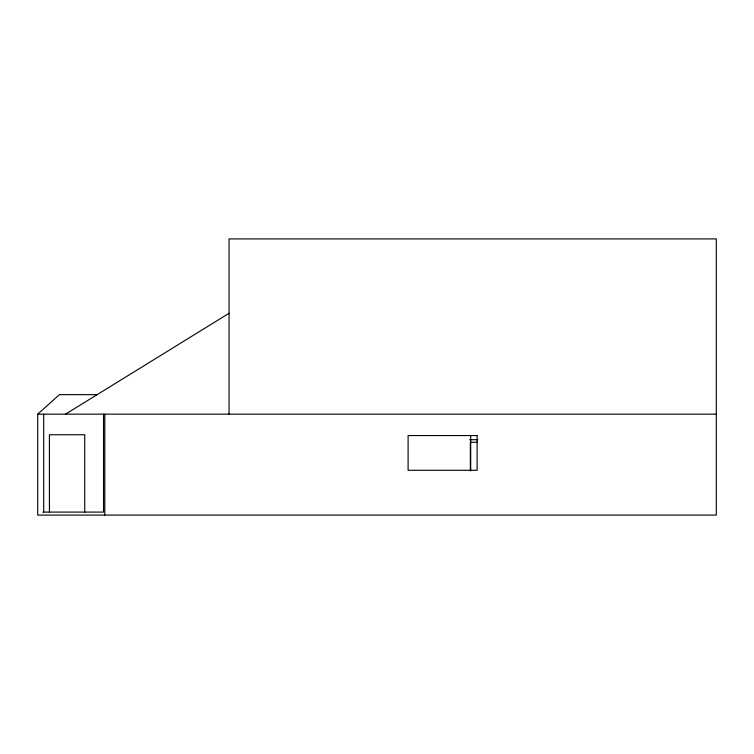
<?xml version="1.0" encoding="UTF-8"?>
<svg xmlns="http://www.w3.org/2000/svg" width="754" height="754" viewBox="0 0 754 754"><rect width="100%" height="100%" fill="white"/><g stroke="black" fill="none" stroke-linecap="round" stroke-linejoin="round"><path stroke-width="1.13" d="M229.065 414.163L229.065 238.914L716.3 238.914L716.3 515.086L37.7 515.086L37.7 414.163L59.425 394.644L97.153 394.644M65.523 414.163L229.065 313.268M37.7 414.163L716.3 414.163M469.544 439.705L477.782 439.705M477.339 442.287L470.345 442.287L470.345 470.911M42.903 512.089L103.534 512.089L103.534 414.163M470.703 435.52L470.703 470.628M104.797 414.163L104.797 515.086M84.731 512.089L84.731 434.747L49.415 434.747L49.415 512.089M43.694 414.163L43.694 512.089M477.103 435.558L408.103 435.558L408.103 470.289L477.103 470.289L477.103 435.558"/></g></svg>
